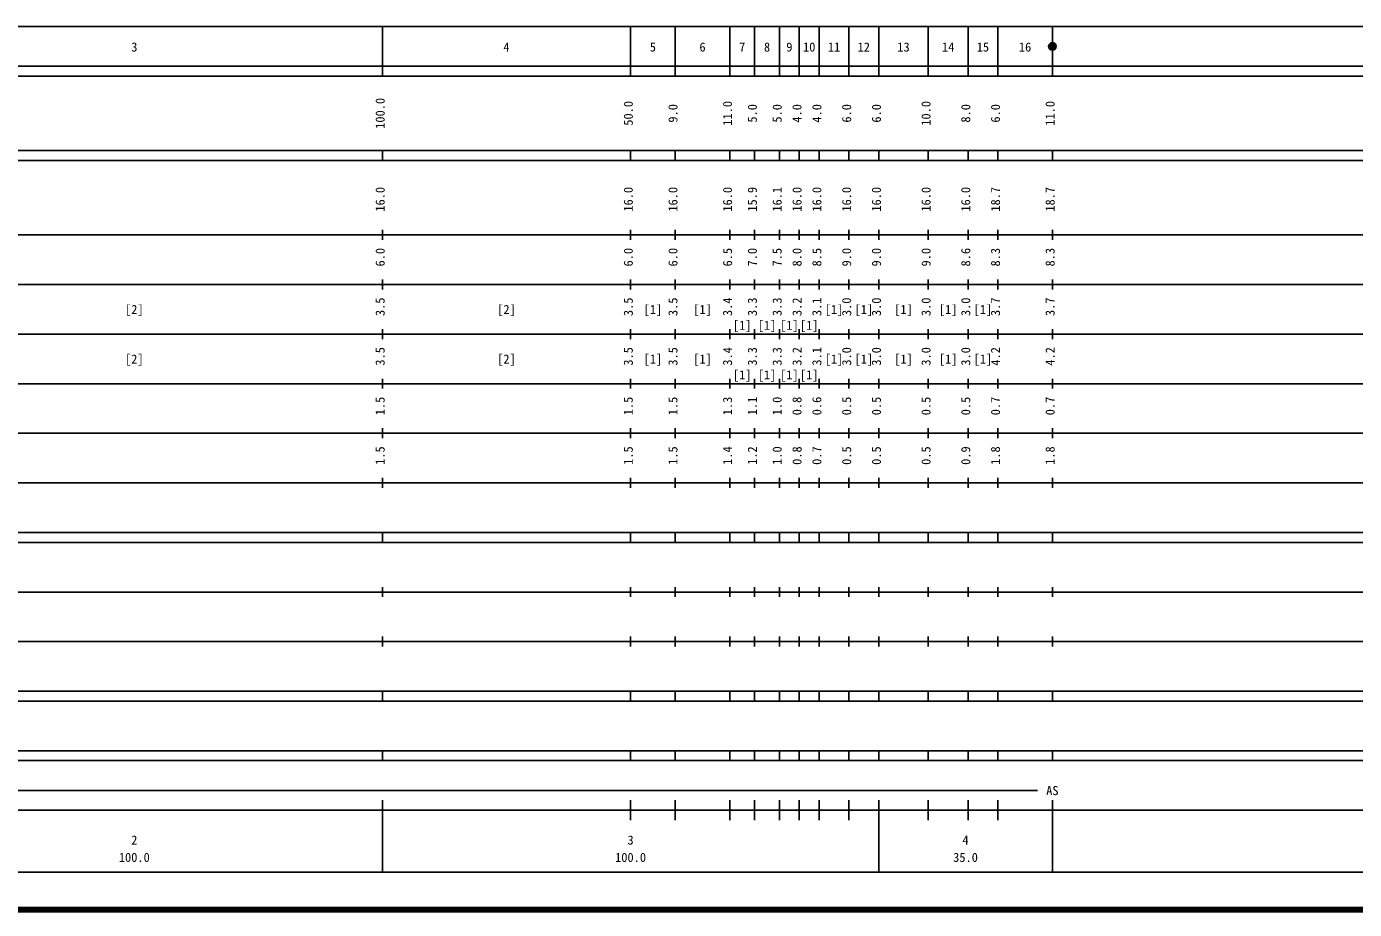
# Model space of a CAD drawing. Units: millimetres on the paper, enlarged 1000 times. Extents: x 40000 to 680000, y 20000 to 380000.
# Drawn here: x 196288 to 463870, y 20000 to 198000 of the extents above; entities that cross this region are included whole.
import ezdxf
from ezdxf.enums import TextEntityAlignment as Align

# ---------------------------------------------------------------- set-up
doc = ezdxf.new("R2010")
doc.units = ezdxf.units.MM
doc.header["$LTSCALE"] = 1000
doc.layers.add('M-TTL', color=2, linetype='Continuous', lineweight=140)
doc.layers.add('M-TTL-BAND', color=7, linetype='Continuous', lineweight=25)
doc.styles.add('ＭＳ ゴシック', font='')
doc.styles.get('ＭＳ ゴシック').set_extended_font_data('MS Gothic')

msp = doc.modelspace()

# ---------------------------------------------------------------- hatches: boundary and pattern name
at = {"layer": 'M-TTL-BAND'}
msp.add_hatch(color=256, dxfattribs=at).paths.add_polyline_path([(403750, 194000, 1), (402250, 194000, 1)])

# ---------------------------------------------------------------- linework, layer by layer
at = {"layer": 'M-TTL'}
msp.add_line((40000, 20000), (680000, 20000), dxfattribs=at)
at = {"layer": 'M-TTL-BAND'}
for p, q in [((68000, 198000), (579000, 198000)), ((268000, 188000), (268000, 198000)), ((318000, 188000), (318000, 198000)), ((327000, 188000), (327000, 198000)), ((338000, 188000), (338000, 198000)), ((343000, 188000), (343000, 198000)), ((348000, 188000), (348000, 198000)), ((352000, 188000), (352000, 198000)), ((356000, 188000), (356000, 198000)), ((362000, 188000), (362000, 198000)), ((368000, 188000), (368000, 198000)), ((378000, 188000), (378000, 198000)), ((386000, 188000), (386000, 198000)), ((392000, 188000), (392000, 198000)), ((403000, 188000), (403000, 198000)), ((40000, 190000), (579000, 190000)), ((40000, 188000), (579000, 188000)), ((40000, 173000), (579000, 173000)), ((268000, 171000), (268000, 173000)), ((318000, 171000), (318000, 173000)), ((327000, 171000), (327000, 173000)), ((338000, 171000), (338000, 173000)), ((343000, 171000), (343000, 173000)), ((348000, 171000), (348000, 173000)), ((352000, 171000), (352000, 173000)), ((356000, 171000), (356000, 173000)), ((362000, 171000), (362000, 173000)), ((368000, 171000), (368000, 173000)), ((378000, 171000), (378000, 173000)), ((386000, 171000), (386000, 173000)), ((392000, 171000), (392000, 173000)), ((403000, 171000), (403000, 173000)), ((40000, 171000), (579000, 171000)), ((40000, 156000), (579000, 156000)), ((268000, 155000), (268000, 157000)), ((318000, 155000), (318000, 157000)), ((327000, 155000), (327000, 157000)), ((338000, 155000), (338000, 157000)), ((343000, 155000), (343000, 157000)), ((348000, 155000), (348000, 157000)), ((352000, 155000), (352000, 157000)), ((356000, 155000), (356000, 157000)), ((362000, 155000), (362000, 157000)), ((368000, 155000), (368000, 157000)), ((378000, 155000), (378000, 157000)), ((386000, 155000), (386000, 157000)), ((392000, 155000), (392000, 157000)), ((403000, 155000), (403000, 157000)), ((46000, 146000), (579000, 146000)), ((268000, 145000), (268000, 147000)), ((318000, 145000), (318000, 147000)), ((327000, 145000), (327000, 147000)), ((338000, 145000), (338000, 147000)), ((343000, 145000), (343000, 147000)), ((348000, 145000), (348000, 147000)), ((352000, 145000), (352000, 147000)), ((356000, 145000), (356000, 147000)), ((362000, 145000), (362000, 147000)), ((368000, 145000), (368000, 147000)), ((378000, 145000), (378000, 147000)), ((386000, 145000), (386000, 147000)), ((392000, 145000), (392000, 147000)), ((403000, 145000), (403000, 147000)), ((268000, 135000), (268000, 137000)), ((318000, 135000), (318000, 137000)), ((327000, 135000), (327000, 137000)), ((338000, 135000), (338000, 137000)), ((343000, 135000), (343000, 137000)), ((348000, 135000), (348000, 137000)), ((352000, 135000), (352000, 137000)), ((356000, 135000), (356000, 137000)), ((362000, 135000), (362000, 137000)), ((368000, 135000), (368000, 137000)), ((378000, 135000), (378000, 137000)), ((386000, 135000), (386000, 137000)), ((392000, 135000), (392000, 137000)), ((403000, 135000), (403000, 137000)), ((52000, 136000), (579000, 136000)), ((46000, 126000), (579000, 126000)), ((268000, 125000), (268000, 127000)), ((318000, 125000), (318000, 127000)), ((327000, 125000), (327000, 127000)), ((338000, 125000), (338000, 127000)), ((343000, 125000), (343000, 127000)), ((348000, 125000), (348000, 127000)), ((352000, 125000), (352000, 127000)), ((356000, 125000), (356000, 127000)), ((362000, 125000), (362000, 127000)), ((368000, 125000), (368000, 127000)), ((378000, 125000), (378000, 127000)), ((386000, 125000), (386000, 127000)), ((392000, 125000), (392000, 127000)), ((403000, 125000), (403000, 127000)), ((52000, 116000), (579000, 116000)), ((268000, 115000), (268000, 117000)), ((318000, 115000), (318000, 117000)), ((327000, 115000), (327000, 117000)), ((338000, 115000), (338000, 117000)), ((343000, 115000), (343000, 117000)), ((348000, 115000), (348000, 117000)), ((352000, 115000), (352000, 117000)), ((356000, 115000), (356000, 117000)), ((362000, 115000), (362000, 117000)), ((368000, 115000), (368000, 117000)), ((378000, 115000), (378000, 117000)), ((386000, 115000), (386000, 117000)), ((392000, 115000), (392000, 117000)), ((403000, 115000), (403000, 117000)), ((46000, 106000), (579000, 106000)), ((268000, 105000), (268000, 107000)), ((318000, 105000), (318000, 107000)), ((327000, 105000), (327000, 107000)), ((338000, 105000), (338000, 107000)), ((343000, 105000), (343000, 107000)), ((348000, 105000), (348000, 107000)), ((352000, 105000), (352000, 107000)), ((356000, 105000), (356000, 107000)), ((362000, 105000), (362000, 107000)), ((368000, 105000), (368000, 107000)), ((378000, 105000), (378000, 107000)), ((386000, 105000), (386000, 107000)), ((392000, 105000), (392000, 107000)), ((403000, 105000), (403000, 107000)), ((40000, 96000), (579000, 96000)), ((40000, 94000), (579000, 94000)), ((268000, 94000), (268000, 96000)), ((318000, 94000), (318000, 96000)), ((327000, 94000), (327000, 96000)), ((338000, 94000), (338000, 96000)), ((343000, 94000), (343000, 96000)), ((348000, 94000), (348000, 96000)), ((352000, 94000), (352000, 96000)), ((356000, 94000), (356000, 96000)), ((362000, 94000), (362000, 96000)), ((368000, 94000), (368000, 96000)), ((378000, 94000), (378000, 96000)), ((386000, 94000), (386000, 96000)), ((392000, 94000), (392000, 96000)), ((403000, 94000), (403000, 96000)), ((49000, 84000), (579000, 84000)), ((268000, 83000), (268000, 85000)), ((318000, 83000), (318000, 85000)), ((327000, 83000), (327000, 85000)), ((338000, 83000), (338000, 85000)), ((343000, 83000), (343000, 85000)), ((348000, 83000), (348000, 85000)), ((352000, 83000), (352000, 85000)), ((356000, 83000), (356000, 85000)), ((362000, 83000), (362000, 85000)), ((368000, 83000), (368000, 85000)), ((378000, 83000), (378000, 85000)), ((386000, 83000), (386000, 85000)), ((392000, 83000), (392000, 85000)), ((403000, 83000), (403000, 85000)), ((268000, 73000), (268000, 75000)), ((318000, 73000), (318000, 75000)), ((327000, 73000), (327000, 75000)), ((338000, 73000), (338000, 75000)), ((343000, 73000), (343000, 75000)), ((348000, 73000), (348000, 75000)), ((352000, 73000), (352000, 75000)), ((356000, 73000), (356000, 75000)), ((362000, 73000), (362000, 75000)), ((368000, 73000), (368000, 75000)), ((378000, 73000), (378000, 75000)), ((386000, 73000), (386000, 75000)), ((392000, 73000), (392000, 75000)), ((403000, 73000), (403000, 75000)), ((40000, 74000), (579000, 74000)), ((40000, 64000), (579000, 64000)), ((40000, 62000), (579000, 62000)), ((268000, 62000), (268000, 64000)), ((318000, 62000), (318000, 64000)), ((327000, 62000), (327000, 64000)), ((338000, 62000), (338000, 64000)), ((343000, 62000), (343000, 64000)), ((348000, 62000), (348000, 64000)), ((352000, 62000), (352000, 64000)), ((356000, 62000), (356000, 64000)), ((362000, 62000), (362000, 64000)), ((368000, 62000), (368000, 64000)), ((378000, 62000), (378000, 64000)), ((386000, 62000), (386000, 64000)), ((392000, 62000), (392000, 64000)), ((403000, 62000), (403000, 64000)), ((40000, 52000), (579000, 52000)), ((268000, 50000), (268000, 52000)), ((318000, 50000), (318000, 52000)), ((327000, 50000), (327000, 52000)), ((338000, 50000), (338000, 52000)), ((343000, 50000), (343000, 52000)), ((348000, 50000), (348000, 52000)), ((352000, 50000), (352000, 52000)), ((356000, 50000), (356000, 52000)), ((362000, 50000), (362000, 52000)), ((368000, 50000), (368000, 52000)), ((378000, 50000), (378000, 52000)), ((386000, 50000), (386000, 52000)), ((392000, 50000), (392000, 52000)), ((403000, 50000), (403000, 52000)), ((40000, 50000), (579000, 50000)), ((71000, 44000), (400000, 44000)), ((268000, 27500), (268000, 42000)), ((318000, 38000), (318000, 42000)), ((327000, 38000), (327000, 42000)), ((338000, 38000), (338000, 42000)), ((343000, 38000), (343000, 42000)), ((348000, 38000), (348000, 42000)), ((352000, 38000), (352000, 42000)), ((356000, 38000), (356000, 42000)), ((362000, 38000), (362000, 42000)), ((368000, 27500), (368000, 42000)), ((378000, 38000), (378000, 42000)), ((386000, 38000), (386000, 42000)), ((392000, 38000), (392000, 42000)), ((403000, 27500), (403000, 42000)), ((40000, 40000), (579000, 40000)), ((68000, 27500), (579000, 27500))]:
    msp.add_line(p, q, dxfattribs=at)
msp.add_lwpolyline([(403750, 194000, 1), (402250, 194000, 1)], format="xyb", close=True, dxfattribs=at)

# ---------------------------------------------------------------- texts
at = {"layer": 'M-TTL-BAND', "style": 'ＭＳ ゴシック'}
for s, p in [('3', (218000, 192405)), ('4', (293000, 192405)), ('5', (322500, 192405)), ('6', (332500, 192405)), ('7', (340500, 192405)), ('8', (345500, 192405)), ('9', (350000, 192405)), ('10', (354000, 192405)), ('11', (359000, 192405)), ('12', (365000, 192405)), ('13', (373000, 192405)), ('14', (382000, 192405)), ('15', (389000, 192405)), ('16', (397500, 192405)), ('[2]', (218000, 139500)), ('[2]', (293000, 139500)), ('[1]', (322500, 139500)), ('[1]', (332500, 139500)), ('[1]', (359000, 139500)), ('[1]', (365000, 139500)), ('[1]', (373000, 139500)), ('[1]', (382000, 139500)), ('[1]', (389000, 139500)), ('[1]', (340500, 136310)), ('[1]', (345500, 136310)), ('[1]', (350000, 136310)), ('[1]', (354000, 136310)), ('[2]', (218000, 129500)), ('[2]', (293000, 129500)), ('[1]', (322500, 129500)), ('[1]', (332500, 129500)), ('[1]', (359000, 129500)), ('[1]', (365000, 129500)), ('[1]', (373000, 129500)), ('[1]', (382000, 129500)), ('[1]', (389000, 129500)), ('[1]', (340500, 126310)), ('[1]', (345500, 126310)), ('[1]', (350000, 126310)), ('[1]', (354000, 126310)), ('AS', (403000, 42500)), ('2', (218000, 32523)), ('3', (318000, 32523)), ('4', (385500, 32523)), ('100.0', (218000, 29033)), ('100.0', (318000, 29033)), ('35.0', (385500, 29033))]:
    msp.add_text(s, height=1833, dxfattribs=at).set_placement(p, align=Align.BOTTOM_CENTER)
for s, p in [('100.0', (269000, 180500)), ('50.0', (319000, 180500)), ('9.0', (328000, 180500)), ('11.0', (339000, 180500)), ('5.0', (344000, 180500)), ('5.0', (349000, 180500)), ('4.0', (353000, 180500)), ('4.0', (357000, 180500)), ('6.0', (363000, 180500)), ('6.0', (369000, 180500)), ('10.0', (379000, 180500)), ('8.0', (387000, 180500)), ('6.0', (393000, 180500)), ('11.0', (404000, 180500)), ('16.0', (269000, 163174)), ('16.0', (319000, 163174)), ('16.0', (328000, 163174)), ('16.0', (339000, 163174)), ('15.9', (344000, 163174)), ('16.1', (349000, 163174)), ('16.0', (353000, 163174)), ('16.0', (357000, 163174)), ('16.0', (363000, 163174)), ('16.0', (369000, 163174)), ('16.0', (379000, 163174)), ('16.0', (387000, 163174)), ('18.7', (393000, 163174)), ('18.7', (404000, 163174)), ('6.0', (269000, 151500)), ('6.0', (319000, 151500)), ('6.0', (328000, 151500)), ('6.5', (339000, 151500)), ('7.0', (344000, 151500)), ('7.5', (349000, 151500)), ('8.0', (353000, 151500)), ('8.5', (357000, 151500)), ('9.0', (363000, 151500)), ('9.0', (369000, 151500)), ('9.0', (379000, 151500)), ('8.6', (387000, 151500)), ('8.3', (393000, 151500)), ('8.3', (404000, 151500)), ('3.5', (269000, 141500)), ('3.5', (319000, 141500)), ('3.5', (328000, 141500)), ('3.4', (339000, 141500)), ('3.3', (344000, 141500)), ('3.3', (349000, 141500)), ('3.2', (353000, 141500)), ('3.1', (357000, 141500)), ('3.0', (363000, 141500)), ('3.0', (369000, 141500)), ('3.0', (379000, 141500)), ('3.0', (387000, 141500)), ('3.7', (393000, 141500)), ('3.7', (404000, 141500)), ('3.5', (269000, 131500)), ('3.5', (319000, 131500)), ('3.5', (328000, 131500)), ('3.4', (339000, 131500)), ('3.3', (344000, 131500)), ('3.3', (349000, 131500)), ('3.2', (353000, 131500)), ('3.1', (357000, 131500)), ('3.0', (363000, 131500)), ('3.0', (369000, 131500)), ('3.0', (379000, 131500)), ('3.0', (387000, 131500)), ('4.2', (393000, 131500)), ('4.2', (404000, 131500)), ('1.5', (269000, 121500)), ('1.5', (319000, 121500)), ('1.5', (328000, 121500)), ('1.3', (339000, 121500)), ('1.1', (344000, 121500)), ('1.0', (349000, 121500)), ('0.8', (353000, 121500)), ('0.6', (357000, 121500)), ('0.5', (363000, 121500)), ('0.5', (369000, 121500)), ('0.5', (379000, 121500)), ('0.5', (387000, 121500)), ('0.7', (393000, 121500)), ('0.7', (404000, 121500)), ('1.5', (269000, 111500)), ('1.5', (319000, 111500)), ('1.5', (328000, 111500)), ('1.4', (339000, 111500)), ('1.2', (344000, 111500)), ('1.0', (349000, 111500)), ('0.8', (353000, 111500)), ('0.7', (357000, 111500)), ('0.5', (363000, 111500)), ('0.5', (369000, 111500)), ('0.5', (379000, 111500)), ('0.9', (387000, 111500)), ('1.8', (393000, 111500)), ('1.8', (404000, 111500))]:
    msp.add_text(s, height=1833, rotation=90, dxfattribs=at).set_placement(p, align=Align.BOTTOM_CENTER)

doc.saveas('drawing.dxf')
